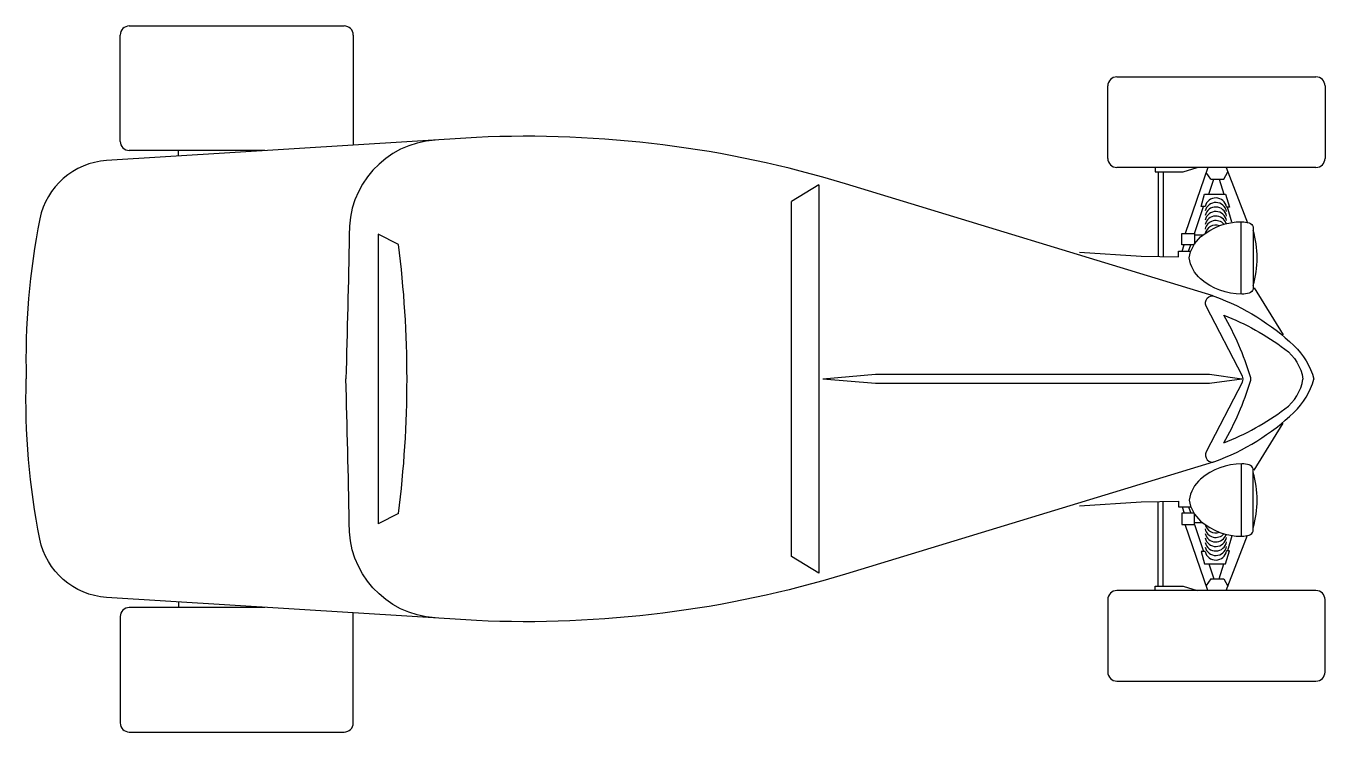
# Model space of a CAD drawing. Extents: x -3.66 to -0.02, y -0.99 to 0.99.
import ezdxf

# ---------------------------------------------------------------- set-up
doc = ezdxf.new("R2010")
doc.units = 0
doc.layers.get('0').update_dxf_attribs({"linetype": 'CONTINUOUS'})

msp = doc.modelspace()

# ---------------------------------------------------------------- linework, layer by layer
at = {"color": 0, "linetype": 'BYBLOCK'}
for p, q in [((-3.3718, 0.9906), (-2.7686, 0.9906)), ((-3.3973, 0.6667), (-3.3973, 0.9652)), ((-2.7432, 0.9652), (-2.7432, 0.6562)), ((-0.6001, 0.8477), (-0.0413, 0.8477)), ((-0.6255, 0.6191), (-0.6255, 0.8223)), ((-0.0159, 0.8223), (-0.0159, 0.6191)), ((-2.9909, 0.6413), (-3.3718, 0.6413)), ((-3.2337, 0.6255), (-3.2337, 0.6413)), ((-0.0413, 0.5937), (-0.6001, 0.5937)), ((-0.4921, 0.5937), (-0.4921, 0.581)), ((-0.4143, 0.581), (-0.3746, 0.5937)), ((-0.3445, 0.5937), (-0.408, 0.408)), ((-0.2937, 0.5937), (-0.2334, 0.4381)), ((-0.4921, 0.581), (-0.4143, 0.581)), ((-0.4842, 0.581), (-0.4842, 0.3438)), ((-0.4699, 0.581), (-0.4699, 0.3436)), ((-0.3366, 0.5604), (-0.3493, 0.5794)), ((-0.3418, 0.5191), (-0.3281, 0.5604)), ((-0.3366, 0.5604), (-0.3, 0.5604)), ((-0.3132, 0.5604), (-0.3, 0.5191)), ((-0.3, 0.5604), (-0.2888, 0.5812)), ((-1.4367, 0.5445), (-1.5129, 0.4985)), ((-1.4367, 0.5445), (-1.4367, -0.5445)), ((-0.3635, 0.4842), (-0.354, 0.5191)), ((-0.354, 0.5191), (-0.2953, 0.5191)), ((-0.2953, 0.5191), (-0.2842, 0.4826)), ((-1.5129, -0.4985), (-1.5129, 0.4985)), ((-0.3826, 0.408), (-0.3572, 0.4842)), ((-0.3524, 0.4842), (-0.3635, 0.4842)), ((-0.2842, 0.4826), (-0.2921, 0.4826)), ((-0.2778, 0.4397), (-0.2894, 0.4826)), ((-0.2508, 0.2381), (-0.2508, 0.4413)), ((-2.6734, 0.4064), (-2.6734, -0.4064)), ((-2.6162, 0.3778), (-2.6734, 0.4064)), ((-0.4175, 0.408), (-0.3826, 0.408)), ((-0.4175, 0.3762), (-0.4175, 0.408)), ((-0.3826, 0.408), (-0.3826, 0.3783)), ((-0.3588, 0.4032), (-0.3826, 0.4032)), ((-0.3839, 0.3762), (-0.4175, 0.3762)), ((-0.4164, 0.3588), (-0.4116, 0.3762)), ((-0.3991, 0.3588), (-0.3921, 0.3762)), ((-0.7048, 0.3556), (-0.5318, 0.3445)), ((-0.5318, 0.3445), (-0.427, 0.3429)), ((-0.427, 0.3429), (-0.427, 0.3588)), ((-0.427, 0.3588), (-0.3921, 0.3588)), ((-0.2143, 0.2556), (-0.1333, 0.1238)), ((-0.2143, -0.2556), (-0.1333, -0.1238)), ((-0.2508, -0.2381), (-0.2508, -0.4413)), ((-0.7048, -0.3556), (-0.5318, -0.3445)), ((-0.5318, -0.3445), (-0.427, -0.3429)), ((-0.4842, -0.581), (-0.4842, -0.3438)), ((-0.4699, -0.581), (-0.4699, -0.3436)), ((-0.427, -0.3429), (-0.427, -0.3588)), ((-0.427, -0.3588), (-0.3921, -0.3588)), ((-0.4164, -0.3588), (-0.4116, -0.3762)), ((-0.3991, -0.3588), (-0.3921, -0.3762)), ((-2.6162, -0.3778), (-2.6734, -0.4064)), ((-0.3839, -0.3762), (-0.4175, -0.3762)), ((-0.4175, -0.3762), (-0.4175, -0.408)), ((-0.3826, -0.408), (-0.3826, -0.3783)), ((-0.4175, -0.408), (-0.3826, -0.408)), ((-0.3445, -0.5937), (-0.408, -0.408)), ((-0.3588, -0.4032), (-0.3826, -0.4032)), ((-0.3826, -0.408), (-0.3572, -0.4842)), ((-0.2937, -0.5937), (-0.2334, -0.4381)), ((-0.2778, -0.4397), (-0.2894, -0.4826)), ((-1.4367, -0.5445), (-1.5129, -0.4985)), ((-0.3524, -0.4842), (-0.3635, -0.4842)), ((-0.3635, -0.4842), (-0.354, -0.5191)), ((-0.2953, -0.5191), (-0.2842, -0.4826)), ((-0.2842, -0.4826), (-0.2921, -0.4826)), ((-0.354, -0.5191), (-0.2953, -0.5191)), ((-0.3418, -0.5191), (-0.3281, -0.5604)), ((-0.3132, -0.5604), (-0.3, -0.5191)), ((-0.4921, -0.5937), (-0.4921, -0.581)), ((-0.4921, -0.581), (-0.4143, -0.581)), ((-0.4143, -0.581), (-0.3746, -0.5937)), ((-0.3366, -0.5604), (-0.3493, -0.5794)), ((-0.3366, -0.5604), (-0.3, -0.5604)), ((-0.3, -0.5604), (-0.2888, -0.5812)), ((-0.6255, -0.6191), (-0.6255, -0.8223)), ((-0.0413, -0.5937), (-0.6001, -0.5937)), ((-0.0159, -0.8223), (-0.0159, -0.6191)), ((-2.9909, -0.6413), (-3.3718, -0.6413)), ((-3.2337, -0.6255), (-3.2337, -0.6413)), ((-2.7432, -0.9652), (-2.7432, -0.6562)), ((-3.3973, -0.6667), (-3.3973, -0.9652)), ((-0.6001, -0.8477), (-0.0413, -0.8477)), ((-3.3718, -0.9906), (-2.7686, -0.9906))]:
    msp.add_line(p, q, dxfattribs=at)
for points in [[(-0.3302, 0.2334), (-1.3621, 0.5477, 0.085495), (-2.3971, 0.6779), (-3.4354, 0.6128, 0.339745), (-3.6227, 0.4493, 0.056833), (-3.6608, 0, 2.583594)], [(-2.5131, 0.6706, 0.405099), (-2.7543, 0.4032, -0.002423), (-2.7638, 0, 0.761643)], [(-0.2477, 0.0079), (-0.3493, 0.2048, -0.683731), (-0.3254, 0.2318, -0.102556), (-0.1032, 0.0937, -0.42892)], [(-0.3, 0.1794, -0.066713), (-0.1286, 0.0841, -0.196096), (-0.0778, 0, -0.002268)], [(-0.1032, 0.0937, -0.145946), (-0.0476, 0, -0.123407)], [(-0.3302, -0.2334), (-1.3621, -0.5477, -0.085495), (-2.3971, -0.6779), (-3.4354, -0.6128, -0.339745), (-3.6227, -0.4493, -0.056833), (-3.6608, 0, -2.583594)], [(-2.5131, -0.6706, -0.405099), (-2.7543, -0.4032, 0.002423), (-2.7638, 0, -0.761643)], [(-0.2477, -0.0079), (-0.3493, -0.2048, 0.683731), (-0.3254, -0.2318, 0.102556), (-0.1032, -0.0937, 0.42892)], [(-0.3, -0.1794, 0.066713), (-0.1286, -0.0841, 0.196096), (-0.0778, 0, 0.002268)], [(-0.1032, -0.0937, 0.145946), (-0.0476, 0, 0.123407)]]:
    msp.add_lwpolyline(points, format="xyb", dxfattribs=at)
for points in [[(-0.3969, 0.3397, -0.182262), (-0.3651, 0.3985, -0.182186), (-0.2492, 0.4413, -0.073376), (-0.2286, 0.4381, -0.248036), (-0.2175, 0.427), (-0.2175, 0.3397), (-0.2175, 0.2524, -0.248036), (-0.2286, 0.2413, -0.073376), (-0.2492, 0.2381, -0.182186), (-0.3651, 0.281, -0.182262)], [(-0.3969, -0.3397, 0.182262), (-0.3651, -0.3985, 0.182186), (-0.2492, -0.4413, 0.073376), (-0.2286, -0.4381, 0.248036), (-0.2175, -0.427), (-0.2175, -0.3397), (-0.2175, -0.2524, 0.248036), (-0.2286, -0.2413, 0.073376), (-0.2492, -0.2381, 0.182186), (-0.3651, -0.281, 0.182262)]]:
    msp.add_lwpolyline(points, format="xyb", close=True, dxfattribs=at)
for points in [[(-0.2492, 0), (-0.3397, 0.0127), (-1.2779, 0.0127), (-1.4256, 0)], [(-0.2492, 0), (-0.3397, -0.0127), (-1.2779, -0.0127), (-1.4256, 0)]]:
    msp.add_lwpolyline(points, dxfattribs=at)
for centre, radius, start, end in [((-3.3718, 0.9652), 0.0254, 90, 180), ((-2.7686, 0.9652), 0.0254, 0, 90), ((-0.6001, 0.8223), 0.0254, 90, 180), ((-0.0413, 0.8223), 0.0254, 0, 90), ((-3.3718, 0.6667), 0.0254, 180, 270), ((-0.6001, 0.6191), 0.0254, 180, 270), ((-0.0413, 0.6191), 0.0254, 270, 0), ((-0.3224, 0.4772), 0.0308, 10.092, 166.8931), ((-0.3224, 0.4645), 0.0308, 10.092, 166.8931), ((-0.3224, 0.4518), 0.0308, 10.092, 166.8931), ((-0.3224, 0.4391), 0.0308, 10.092, 166.8931), ((-0.3224, 0.4264), 0.0308, 18.1715, 166.8931), ((-0.3224, 0.4137), 0.0308, 41.9185, 166.8931), ((-0.3224, 0.401), 0.0308, 70.5468, 166.8931), ((-0.4842, 0.3397), 0.2778, 343.7398, 16.2602), ((-5.568, 0), 2.9758, 352.7058, 7.2942), ((-1.0202, -0.2338), 0.8303, 16.8093, 29.8414), ((-0.2619, 0), 0.0163, 330.9454, 29.0546), ((-0.2397, 0), 0.0156, 336.0375, 23.9625), ((-1.0202, 0.2338), 0.8303, 330.1586, 343.1907), ((-0.4842, -0.3397), 0.2778, 343.7398, 16.2602), ((-0.3224, -0.401), 0.0308, 193.1069, 289.4532), ((-0.3224, -0.4137), 0.0308, 193.1069, 318.0815), ((-0.3224, -0.4264), 0.0308, 193.1069, 341.8285), ((-0.3224, -0.4391), 0.0308, 193.1069, 349.908), ((-0.3224, -0.4518), 0.0308, 193.1069, 349.908), ((-0.3224, -0.4645), 0.0308, 193.1069, 349.908), ((-0.3224, -0.4772), 0.0308, 193.1069, 349.908), ((-0.6001, -0.6191), 0.0254, 90, 180), ((-0.0413, -0.6191), 0.0254, 0, 90), ((-3.3718, -0.6667), 0.0254, 90, 180), ((-0.6001, -0.8223), 0.0254, 180, 270), ((-0.0413, -0.8223), 0.0254, 270, 0), ((-3.3718, -0.9652), 0.0254, 180, 270), ((-2.7686, -0.9652), 0.0254, 270, 0)]:
    msp.add_arc(centre, radius, start, end, dxfattribs=at)

doc.saveas('drawing.dxf')
